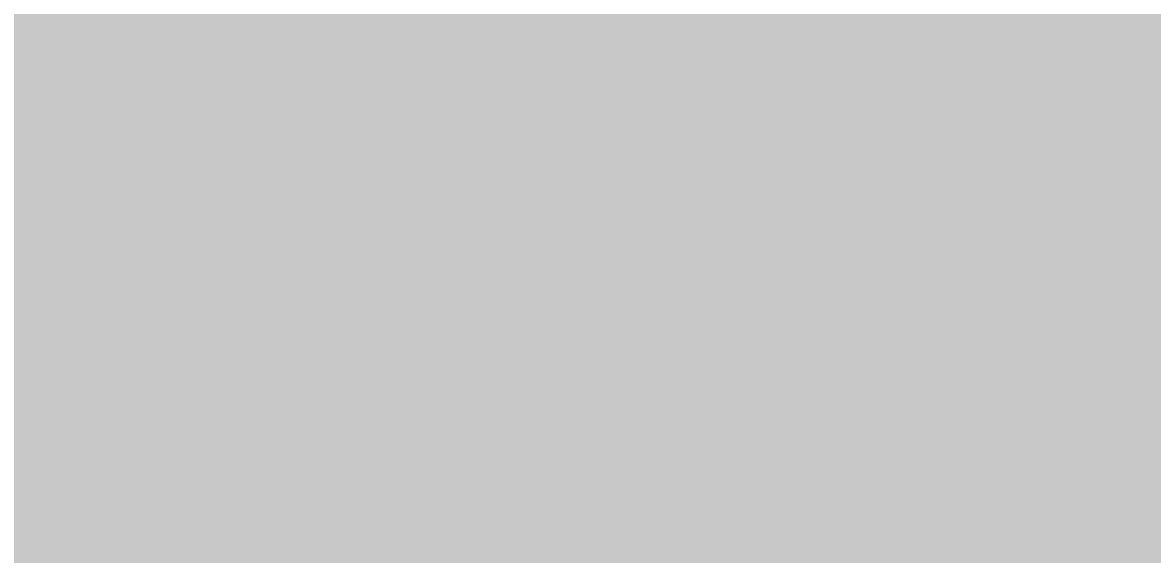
# Model space of a CAD drawing. Extents: x 88833 to 97610, y 5963373 to 5974710.
# Drawn here: x 95517.7 to 95546.43, y 5964332.68 to 5964346.21 of the extents above; entities that cross this region are included whole.
import ezdxf

# ---------------------------------------------------------------- set-up
doc = ezdxf.new("R2010")
doc.units = 0
doc.header["$LTSCALE"] = 5
doc.layers.add('P-APEX RECON PAY ITEMS', color=240, linetype='Continuous')
doc.styles.add('80', font='ARIALN.TTF', dxfattribs={"height": 10})

# ---------------------------------------------------------------- blocks, each defined once
blk = doc.blocks.new('*U897')
at = {"true_color": 0xffffa8}
h = blk.add_hatch(color=51, dxfattribs=at)
edge = h.paths.add_edge_path()
edge.add_line((-19, -20), (19, -20))
edge.add_arc((19, -14), 6, 270, 360)
edge.add_line((25, -14), (25, 12.5))
edge.add_arc((19, 12.5), 6, 0, 90)
edge.add_line((19, 18.5), (-19, 18.5))
edge.add_arc((-19, 12.5), 6, 90, 180)
edge.add_line((-25, 12.5), (-25, -14))
edge.add_arc((-19, -14), 6, 180, 270)
at = {"color": 240, "flags": 128}
for points in [[(-63.952, -15.837, 0, 10, 0), (0, 0, 5, 5, 0)], [(-0.998, -11.438, 0, 10, 0), (0, 0, 5, 5, 0)]]:
    blk.add_lwpolyline(points, format="xyseb", dxfattribs=at)
at = {"color": 4, "style": '80'}
blk.add_attdef('OTHER_001', (-14.696, -5.003), '', height=10, dxfattribs=at)

msp = doc.modelspace()

# ---------------------------------------------------------------- block references
at = {"layer": 'P-APEX RECON PAY ITEMS'}
ref = msp.add_blockref('*U897', (95529.555, 5964335.16), dxfattribs=at)
ref.add_attrib('OTHER_001', 'HDD', (95517.028, 5964338.668), dxfattribs={"layer": '0', "color": 4, "height": 10, "style": '80'})

doc.saveas('drawing.dxf')
